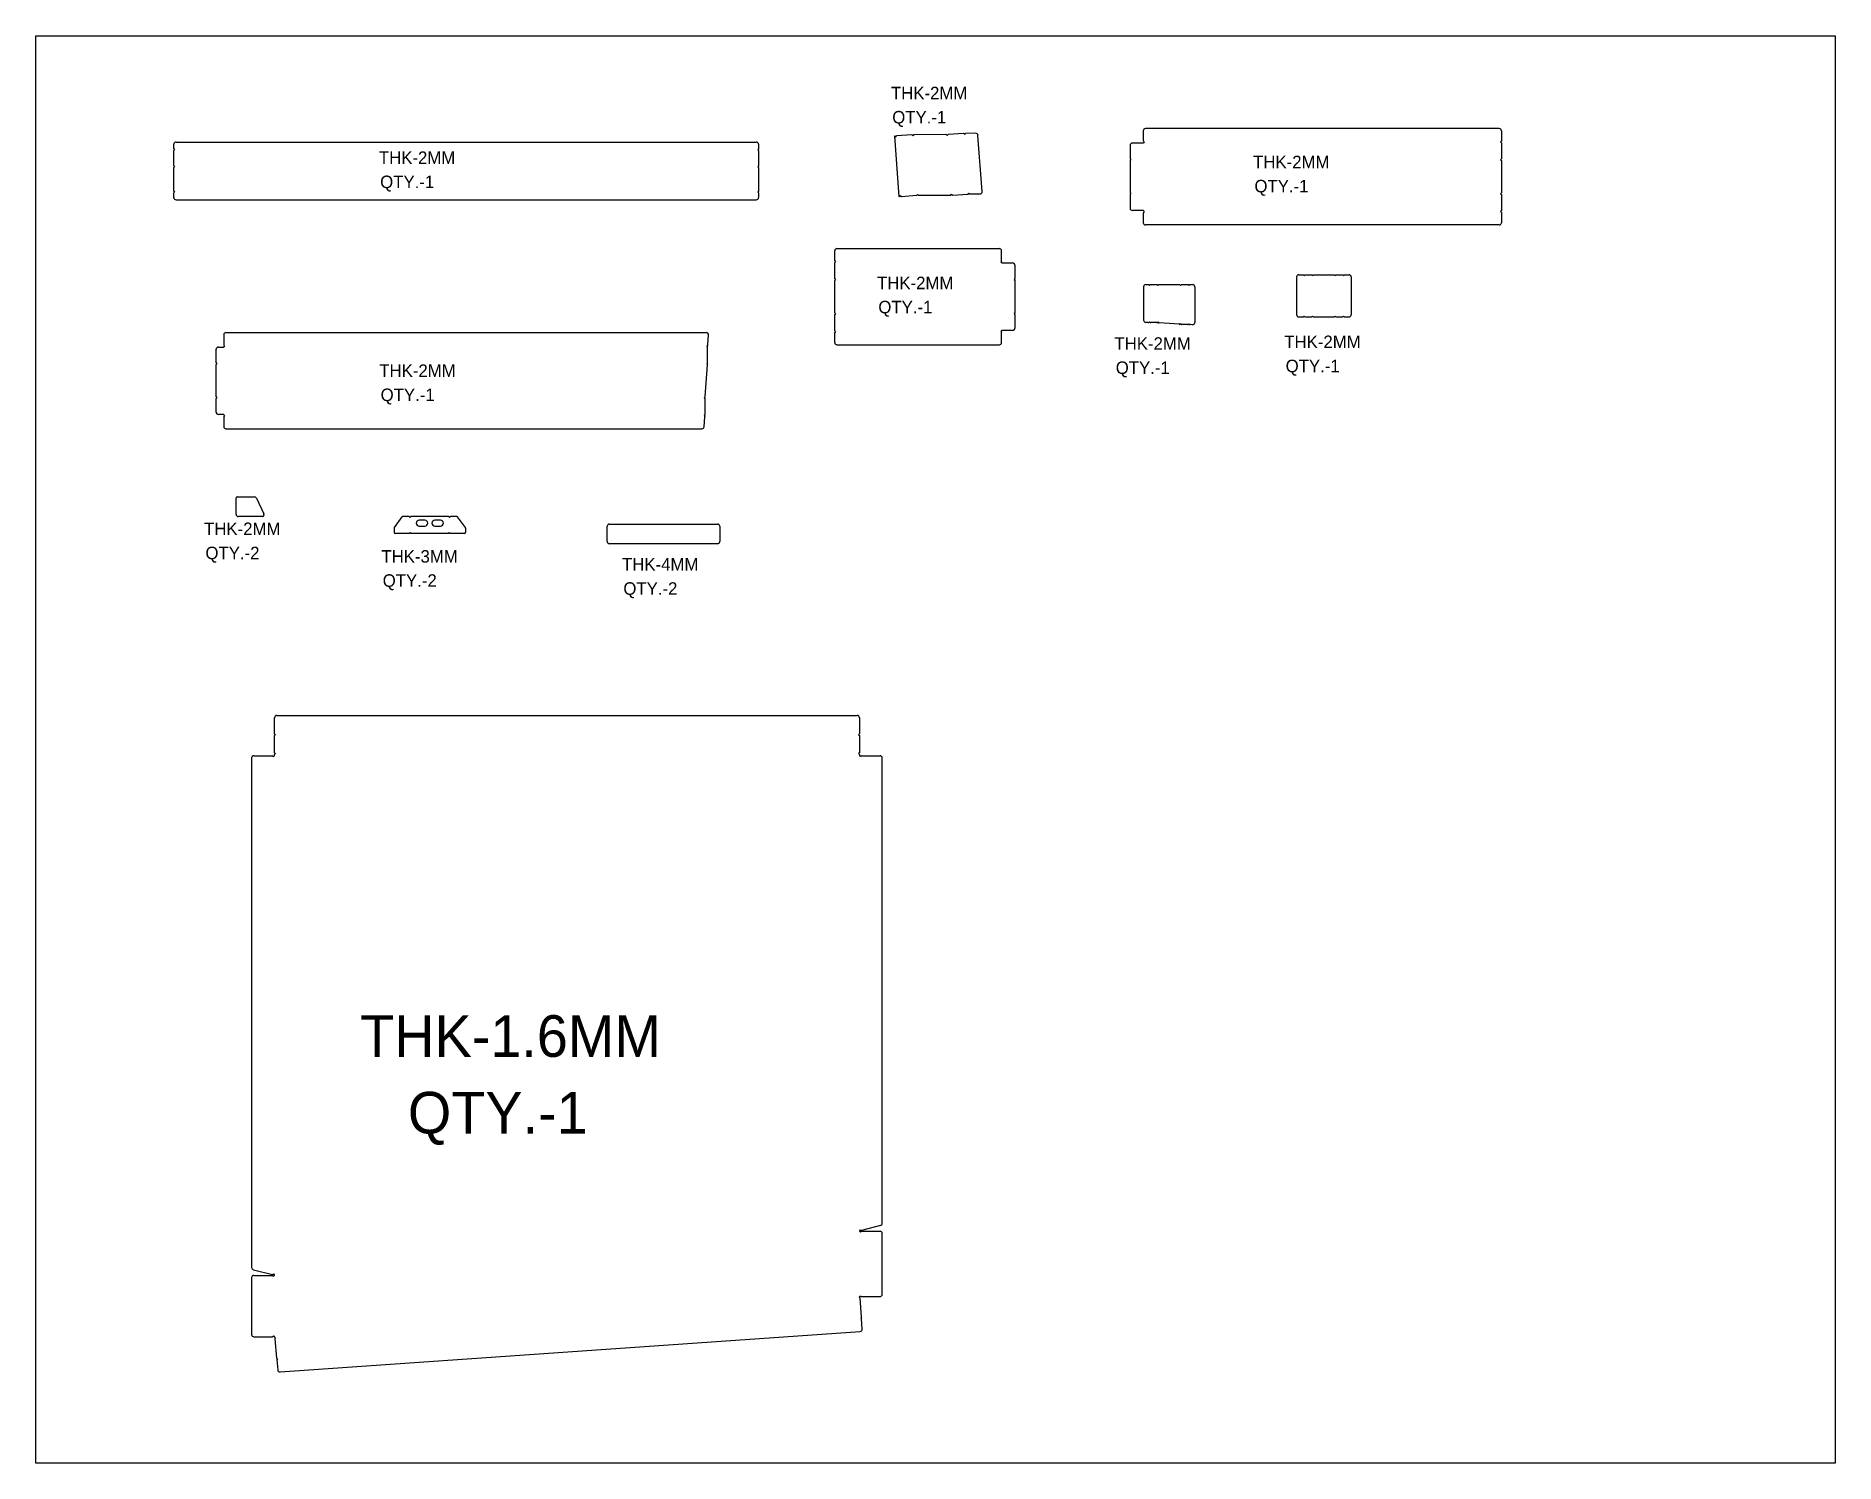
# Model space of a CAD drawing. Header units: millimetres. Extents: x 5242 to 8442, y -1558 to 981.
import ezdxf

# ---------------------------------------------------------------- set-up
doc = ezdxf.new("R2010")
doc.units = ezdxf.units.MM
doc.linetypes.add('CENTERX2', pattern=[20.32, 12.7, -2.54, 2.54, -2.54])

msp = doc.modelspace()

# ---------------------------------------------------------------- linework, layer by layer
at = {"color": 7, "linetype": 'Continuous', "lineweight": 25}
for p, q in [((6769.1, 803.3), (6777, 695.9)), ((6769.1, 803.3), (6769.1, 803.3)), ((6769.7, 803.3), (6769.1, 803.3)), ((6773.4, 803.4), (6772.7, 803.4)), ((6773.4, 803.4), (6772.7, 803.4)), ((6800.1, 805.4), (6773.3, 803.4)), ((6773.3, 803.4), (6773.4, 803.4)), ((6800.1, 805.4), (6773.4, 803.4)), ((6800.8, 805.4), (6800.1, 805.4)), ((6804.5, 805.5), (6803.8, 805.4)), ((6860.6, 805.8), (6804.5, 805.5)), ((6861.3, 805.8), (6860.6, 805.8)), ((6864.9, 805.8), (6864.3, 805.8)), ((6891.7, 807.8), (6865, 805.8)), ((6892.3, 807.9), (6891.7, 807.8)), ((6891.7, 807.8), (6891.7, 807.8)), ((6895.9, 808), (6895.3, 808)), ((6895.9, 808), (6895.3, 808)), ((6913.6, 808.1), (6895.8, 808)), ((6895.8, 808), (6895.8, 808)), ((6925, 704.6), (6917.6, 804.4)), ((7211.6, 812.4), (7211.6, 794.9)), ((7844.6, 816.4), (7215.6, 816.4)), ((7848.6, 812.4), (7848.6, 794.3)), ((5487.3, 780.5), (5487.3, 788.6)), ((5487.3, 750.1), (5487.3, 777.5)), ((5491.3, 792.6), (6523.3, 792.6)), ((6527.3, 788.6), (6527.3, 780.5)), ((6527.3, 777.5), (6527.3, 750.1)), ((7188.2, 786.7), (7188.2, 762.5)), ((7211.7, 790.7), (7192.2, 790.7)), ((7211.7, 794.9), (7211.6, 794.9)), ((7211.7, 794.9), (7211.7, 794.3)), ((7211.7, 791.3), (7211.7, 790.7)), ((7848.6, 791.3), (7848.6, 762.5)), ((5487.3, 705), (5487.3, 747.1)), ((6527.3, 747.1), (6527.3, 705)), ((7188.2, 759.5), (7188.2, 702.1)), ((7848.6, 759.5), (7848.6, 702.1)), ((5487.3, 693.8), (5487.3, 702)), ((5491.3, 689.8), (6523.3, 689.8)), ((6527.3, 702), (6527.3, 693.8)), ((6777, 695.9), (6777.6, 695.9)), ((6780.6, 696), (6781.3, 696)), ((6781.3, 696), (6808, 698)), ((6808, 698), (6808.7, 698)), ((6811.7, 698), (6868.5, 698)), ((6868.5, 698), (6869.2, 698)), ((6872.2, 698.1), (6872.9, 698.1)), ((6872.9, 698.1), (6899.6, 700.1)), ((6872.9, 698.1), (6899.6, 700.1)), ((6899.6, 700.1), (6900.2, 700.1)), ((6903.2, 700.2), (6903.8, 700.3)), ((6903.7, 700.3), (6921, 700.3)), ((6903.8, 700.3), (6921, 700.3)), ((6921, 700.3), (6921.3, 700.3)), ((6921.3, 700.3), (6921.3, 700.3)), ((7188.2, 699.1), (7188.2, 674.9)), ((7848.6, 699.1), (7848.6, 670.2)), ((7211.7, 670.9), (7192.2, 670.9)), ((7211.6, 666.6), (7211.6, 649.1)), ((7211.7, 666.6), (7211.6, 666.6)), ((7211.7, 670.9), (7211.7, 670.3)), ((7211.7, 667.2), (7211.7, 666.6)), ((7844.6, 645.1), (7215.6, 645.1)), ((7848.6, 667.3), (7848.6, 649.1)), ((6662.8, 581), (6662.8, 599.2)), ((6662.8, 549.2), (6662.8, 578)), ((6666.8, 603.2), (6955.7, 603.2)), ((6959.7, 581.7), (6959.7, 599.2)), ((6959.7, 581), (6959.7, 581.7)), ((6959.8, 577.4), (6959.8, 578)), ((6959.8, 577.4), (6979.2, 577.4)), ((6662.8, 488.8), (6662.8, 546.2)), ((6983.2, 573.4), (6983.2, 549.9)), ((6983.3, 549.2), (6983.2, 549.9)), ((6983.8, 545.5), (6983.7, 546.2)), ((6983.8, 489.5), (6983.8, 545.5)), ((7484.3, 552.5), (7484.3, 485.5)), ((7488.3, 556.5), (7496.4, 556.5)), ((7499.4, 556.5), (7511.2, 556.5)), ((7514.2, 556.5), (7551.6, 556.5)), ((7554.6, 556.5), (7566.4, 556.5)), ((7569.4, 556.5), (7577.6, 556.5)), ((7581.6, 552.5), (7581.6, 485.5)), ((7212.2, 535), (7212.2, 475.8)), ((7216.2, 539), (7221.2, 539)), ((7224.2, 539), (7235.9, 539)), ((7238.9, 539), (7276.3, 539)), ((7279.3, 539), (7291, 539)), ((7294, 539), (7299.1, 539)), ((7303.1, 535), (7303.1, 471.5)), ((6662.8, 457), (6662.8, 485.8)), ((6983.2, 485.1), (6983.3, 485.9)), ((6983.2, 485.1), (6983.2, 461.6)), ((6983.7, 488.8), (6983.8, 489.5)), ((7488.3, 481.5), (7496.4, 481.5)), ((7499.4, 481.5), (7511.2, 481.5)), ((7514.2, 481.5), (7551.6, 481.5)), ((7554.6, 481.5), (7566.4, 481.5)), ((7569.4, 481.5), (7577.6, 481.5)), ((5576.1, 449.7), (5576.1, 431.5)), ((5580.1, 453.7), (6434.3, 453.7)), ((6437, 432.2), (6438.3, 449.4)), ((6662.8, 435.9), (6662.8, 454)), ((6959.7, 453.4), (6959.7, 454)), ((6959.7, 435.9), (6959.7, 453.4)), ((6979.2, 457.6), (6959.8, 457.6)), ((6959.8, 457), (6959.8, 457.6)), ((7220.2, 471.5), (7215.9, 471.8)), ((7220.2, 471.5), (7221.2, 471.4)), ((7224.2, 471.3), (7225.2, 471.3)), ((7235.2, 471.3), (7225.2, 471.3)), ((7235.2, 471.3), (7236, 471.2)), ((7238.9, 471), (7239.6, 471)), ((7275.6, 468.3), (7239.6, 471)), ((7275.6, 468.3), (7276.4, 468.2)), ((7279.3, 468.1), (7280, 468)), ((7290, 468), (7280, 468)), ((7290, 468), (7291.1, 468)), ((7294.1, 467.9), (7295.1, 467.8)), ((7298.8, 467.6), (7295.1, 467.8)), ((5562.6, 399.7), (5562.6, 423.9)), ((5566.6, 427.9), (5576.1, 427.9)), ((5576.1, 428.5), (5576.1, 427.9)), ((6436.7, 427.9), (6436.8, 428.5)), ((6436.7, 400.4), (6436.7, 427.9)), ((6436.9, 431.5), (6437, 432.2)), ((6666.8, 431.9), (6955.7, 431.9)), ((5562.6, 339.3), (5562.6, 396.7)), ((6432.3, 340), (6436.6, 396)), ((6436.6, 396), (6436.6, 396.7)), ((6436.7, 399.7), (6436.7, 400.4)), ((5562.6, 312.1), (5562.6, 336.3)), ((6432.2, 335.6), (6432.2, 336.3)), ((6432.2, 308.1), (6432.2, 335.6)), ((6432.3, 339.3), (6432.3, 340)), ((5576.1, 308.1), (5566.6, 308.1)), ((5576.1, 308.1), (5576.1, 307.5)), ((5576.1, 304.5), (5576.1, 286.4)), ((6430.6, 286.1), (6431.9, 303.9)), ((6431.9, 303.9), (6432, 304.5)), ((6432.2, 307.5), (6432.2, 308.1)), ((5580.1, 282.4), (6426.6, 282.4)), ((5600.2, 161.5), (5630.6, 161.5)), ((5598.2, 130.3), (5598.2, 159.5)), ((5634.3, 159.2), (5647.4, 131)), ((5647.7, 129.5), (5647.7, 128.3)), ((5645.7, 126.3), (5602.2, 126.3)), ((5879.2, 105.7), (5879.2, 98.4)), ((5879.6, 106.9), (5893.6, 125.6)), ((5906.2, 96.4), (5881.2, 96.4)), ((5906.2, 126.4), (5895.2, 126.4)), ((5976.3, 126.4), (5909.2, 126.4)), ((5976.3, 96.4), (5909.2, 96.4)), ((5933.9, 119.9), (5923.9, 119.9)), ((5923.9, 109.4), (5933.9, 109.4)), ((5961.7, 119.9), (5951.7, 119.9)), ((5951.7, 109.4), (5961.7, 109.4)), ((5990.3, 126.4), (5979.3, 126.4)), ((6004.3, 96.4), (5979.3, 96.4)), ((6005.9, 106.9), (5991.9, 125.6)), ((6006.3, 105.7), (6006.3, 98.4)), ((6258.2, 81.8), (6258.2, 109)), ((6262.2, 113), (6454.2, 113)), ((6458.2, 109), (6458.2, 81.8)), ((6454.2, 77.8), (6262.2, 77.8)), ((5666.6, -260.3), (5666.6, -231.5)), ((5670.6, -227.5), (6702.6, -227.5)), ((6706.6, -231.5), (6706.6, -260.3)), ((5666.6, -293.8), (5666.6, -263.3)), ((6706.6, -263.3), (6706.6, -293.8)), ((5625.8, -303.2), (5625.8, -1209.7)), ((5629.8, -299.2), (5662.9, -299.2)), ((5665.9, -299.2), (5666.6, -299.2)), ((5666.6, -299.2), (5666.6, -296.8)), ((6706.6, -296.8), (6706.6, -299.2)), ((6706.6, -299.2), (6707.3, -299.2)), ((6710.3, -299.2), (6743.4, -299.2)), ((6747.4, -1131.3), (6747.4, -303.2)), ((6707.4, -1144.4), (6706.6, -1144.6)), ((6706.6, -1144.6), (6706.6, -1145.2)), ((6706.6, -1145.2), (6707.3, -1145.2)), ((6744.4, -1135.2), (6710.3, -1143.7)), ((6710.3, -1145.2), (6743.4, -1145.2)), ((6747.4, -1257.5), (6747.4, -1149.2)), ((5628.8, -1213.6), (5663, -1222.1)), ((5625.8, -1227.7), (5625.8, -1329)), ((5629.8, -1223.7), (5662.9, -1223.7)), ((5665.9, -1222.8), (5666.6, -1223)), ((5665.9, -1223.7), (5666.6, -1223.7)), ((5666.6, -1223.7), (5666.6, -1223)), ((6710.4, -1298), (6708.1, -1263.9)), ((6710.3, -1261.5), (6743.4, -1261.5)), ((6711.9, -1319.1), (6710.6, -1301)), ((5629.8, -1333), (5662.9, -1333)), ((5665.9, -1333), (5666.5, -1333)), ((5666.5, -1333), (5666.6, -1333.8)), ((5666.9, -1336.7), (5670.1, -1370.8)), ((5676.4, -1395.5), (6708.2, -1323.4)), ((5670.4, -1373.8), (5672.2, -1391.9))]:
    msp.add_line(p, q, dxfattribs=at)
for p, q in [((6769.7, 803.3), (6771.3, 801.9)), ((6771.3, 801.9), (6772.7, 803.4)), ((6800.8, 805.4), (6802.4, 803.9)), ((6802.4, 803.9), (6803.8, 805.4)), ((6861.3, 805.8), (6862.9, 804.3)), ((6862.9, 804.3), (6864.3, 805.8)), ((6892.3, 807.9), (6893.9, 806.4)), ((6893.9, 806.4), (6895.3, 808)), ((5487.3, 780.5), (5488.8, 779)), ((5488.8, 779), (5487.3, 777.5)), ((6527.3, 780.5), (6525.8, 779)), ((6525.8, 779), (6527.3, 777.5)), ((7211.7, 794.3), (7213.2, 792.8)), ((7213.2, 792.8), (7211.7, 791.3)), ((7848.6, 794.3), (7847.1, 792.8)), ((7847.1, 792.8), (7848.6, 791.3)), ((5487.3, 750.1), (5488.8, 748.6)), ((5488.8, 748.6), (5487.3, 747.1)), ((6527.3, 750.1), (6525.8, 748.6)), ((6525.8, 748.6), (6527.3, 747.1)), ((7188.2, 762.5), (7189.7, 761)), ((7189.7, 761), (7188.2, 759.5)), ((7848.6, 762.5), (7847.1, 761)), ((7847.1, 761), (7848.6, 759.5)), ((5487.3, 705), (5488.8, 703.5)), ((6527.3, 705), (6525.8, 703.5)), ((5488.8, 703.5), (5487.3, 702)), ((6525.8, 703.5), (6527.3, 702)), ((6777.6, 695.9), (6779, 697.5)), ((6779, 697.5), (6780.6, 696)), ((6808.7, 698), (6810.1, 699.5)), ((6810.1, 699.5), (6811.7, 698)), ((6869.2, 698), (6870.6, 699.6)), ((6870.6, 699.6), (6872.2, 698.1)), ((6900.2, 700.1), (6901.6, 701.7)), ((6901.6, 701.7), (6903.2, 700.2)), ((7188.2, 702.1), (7189.7, 700.6)), ((7189.7, 700.6), (7188.2, 699.1)), ((7848.6, 702.1), (7847.1, 700.6)), ((7847.1, 700.6), (7848.6, 699.1)), ((7211.7, 670.3), (7213.2, 668.8)), ((7213.2, 668.8), (7211.7, 667.2)), ((7848.6, 670.3), (7847.1, 668.8)), ((7847.1, 668.8), (7848.6, 667.3)), ((6662.8, 581), (6664.3, 579.5)), ((6664.3, 579.5), (6662.8, 578)), ((6959.7, 581), (6958.3, 579.5)), ((6958.3, 579.5), (6959.8, 578)), ((6662.8, 549.2), (6664.3, 547.7)), ((6664.3, 547.7), (6662.8, 546.2)), ((6983.3, 549.2), (6982, 547.7)), ((6982, 547.7), (6983.7, 546.2)), ((7496.4, 556.5), (7497.9, 555)), ((7497.9, 555), (7499.4, 556.5)), ((7511.2, 556.5), (7512.7, 555)), ((7512.7, 555), (7514.2, 556.5)), ((7551.6, 556.5), (7553.1, 555)), ((7553.1, 555), (7554.6, 556.5)), ((7566.4, 556.5), (7567.9, 555)), ((7567.9, 555), (7569.4, 556.5)), ((7221.2, 539), (7222.7, 537.5)), ((7222.7, 537.5), (7224.2, 539)), ((7235.9, 539), (7237.4, 537.5)), ((7237.4, 537.5), (7238.9, 539)), ((7276.3, 539), (7277.8, 537.5)), ((7277.8, 537.5), (7279.3, 539)), ((7291, 539), (7292.5, 537.5)), ((7292.5, 537.5), (7294, 539)), ((6662.8, 488.8), (6664.3, 487.3)), ((6664.3, 487.3), (6662.8, 485.8)), ((6983.7, 488.8), (6982, 487.3)), ((6982, 487.3), (6983.3, 485.9)), ((7496.4, 481.5), (7497.9, 483)), ((7497.9, 483), (7499.4, 481.5)), ((7511.2, 481.5), (7512.7, 483)), ((7512.7, 483), (7514.2, 481.5)), ((7551.6, 481.5), (7553.1, 483)), ((7553.1, 483), (7554.6, 481.5)), ((7566.4, 481.5), (7567.9, 483)), ((7567.9, 483), (7569.4, 481.5)), ((6662.8, 457), (6664.3, 455.5)), ((6664.3, 455.5), (6662.8, 454)), ((6959.8, 457), (6958.3, 455.5)), ((6958.3, 455.5), (6959.7, 454)), ((7221.2, 471.4), (7222.7, 472.9)), ((7222.7, 472.9), (7224.2, 471.3)), ((7236, 471.2), (7237.4, 472.6)), ((7237.4, 472.6), (7238.9, 471)), ((7276.4, 468.2), (7277.8, 469.7)), ((7277.8, 469.7), (7279.3, 468.1)), ((7291.1, 468), (7292.5, 469.4)), ((7292.5, 469.4), (7294.1, 467.9)), ((5576.1, 431.5), (5577.6, 430)), ((5577.6, 430), (5576.1, 428.5)), ((6436.9, 431.5), (6435.2, 430)), ((6435.2, 430), (6436.8, 428.5)), ((5562.6, 399.7), (5564.1, 398.2)), ((5564.1, 398.2), (5562.6, 396.7)), ((6436.7, 399.7), (6435.1, 398.2)), ((6435.1, 398.2), (6436.6, 396.7)), ((5562.6, 339.3), (5564.1, 337.8)), ((5564.1, 337.8), (5562.6, 336.3)), ((6432.3, 339.3), (6430.8, 337.8)), ((6430.8, 337.8), (6432.2, 336.3)), ((5576.1, 307.5), (5577.6, 306)), ((5577.6, 306), (5576.1, 304.5)), ((6432.2, 307.5), (6430.6, 306)), ((6430.6, 306), (6432, 304.5)), ((5906.2, 126.4), (5907.7, 124.9)), ((5906.2, 96.4), (5907.7, 97.9)), ((5907.7, 124.9), (5909.2, 126.4)), ((5907.7, 97.9), (5909.2, 96.4)), ((5976.3, 126.4), (5977.8, 124.9)), ((5976.3, 96.4), (5977.8, 97.9)), ((5977.8, 124.9), (5979.3, 126.4)), ((5977.8, 97.9), (5979.3, 96.4)), ((5666.6, -260.3), (5668.1, -261.8)), ((5668.1, -261.8), (5666.6, -263.3)), ((6706.6, -260.3), (6705.1, -261.8)), ((6705.1, -261.8), (6706.6, -263.3)), ((5662.9, -299.2), (5664.4, -300.7)), ((5664.4, -300.7), (5665.9, -299.2)), ((5666.6, -293.8), (5668.1, -295.3)), ((5668.1, -295.3), (5666.6, -296.8)), ((6706.6, -293.8), (6705.1, -295.3)), ((6705.1, -295.3), (6706.6, -296.8)), ((6708.8, -300.7), (6707.3, -299.2)), ((6710.3, -299.2), (6708.8, -300.7)), ((6707.3, -1145.2), (6708.8, -1146.7)), ((6707.4, -1144.4), (6708.8, -1142.5)), ((6708.8, -1142.5), (6710.3, -1143.7)), ((6708.8, -1146.7), (6710.3, -1145.2)), ((5662.9, -1223.7), (5664.4, -1225.2)), ((5663, -1222.1), (5664.4, -1221)), ((5664.4, -1221), (5665.9, -1222.8)), ((5664.4, -1225.2), (5665.9, -1223.7)), ((6707.9, -1261.5), (6706.5, -1262.5)), ((6706.5, -1262.5), (6708.1, -1263.9)), ((6707.9, -1261.5), (6708.8, -1260)), ((6708.8, -1260), (6710.3, -1261.5)), ((6710.4, -1298), (6709, -1299.6)), ((6709, -1299.6), (6710.6, -1301)), ((5662.9, -1333), (5664.4, -1331.5)), ((5664.4, -1331.5), (5665.9, -1333)), ((5666.6, -1333.8), (5668.2, -1335.1)), ((5668.2, -1335.1), (5666.9, -1336.7)), ((5670.1, -1370.8), (5671.8, -1372.2)), ((5671.8, -1372.2), (5670.4, -1373.8))]:
    msp.add_line(p, q)
at = {"color": 7, "linetype": 'CENTERX2'}
for p, q in [((6771.2, 803.4), (6771.2, 803.4)), ((6893.8, 807.9), (6893.8, 807.9))]:
    msp.add_line(p, q, dxfattribs=at)
at = {"color": 1}
msp.add_lwpolyline([(5242.2, 981.3), (8441.9, 981.3), (8441.9, -1557.5), (5242.2, -1557.5)], close=True, dxfattribs=at)
at = {"color": 7, "linetype": 'Continuous', "lineweight": 25}
for centre, radius, start, end in [((6913.7, 804.1), 4, 4.2064, 90.3163), ((7215.6, 812.4), 4, 90, 180), ((7844.6, 812.4), 4, 0, 90), ((5491.3, 788.6), 4, 90, 180), ((6523.3, 788.6), 4, 0, 90), ((7192.2, 786.7), 4, 90, 180), ((6921, 704.3), 4, 270.0047, 4.2084), ((5491.3, 693.8), 4, 180, 270), ((6523.3, 693.8), 4, 270, 0), ((7192.2, 674.9), 4, 180, 270), ((7215.6, 649.1), 4, 180, 270), ((7844.6, 649.1), 4, 270, 0), ((6666.8, 599.2), 4, 90, 180), ((6955.7, 599.2), 4, 0.0088, 90.0081), ((6979.2, 573.4), 4, 0, 90), ((7488.3, 552.5), 4, 90, 180), ((7577.6, 552.5), 4, 0, 90), ((7216.2, 535), 4, 90, 180), ((7299.1, 535), 4, 0, 90), ((7488.3, 485.5), 4, 180, 270), ((7577.6, 485.5), 4, 270, 0), ((5580.1, 449.7), 4, 90, 180), ((6434.3, 449.7), 4, 355.6863, 90), ((6979.2, 461.6), 4, 270, 0), ((7216.2, 475.8), 4, 180, 265.6863), ((7299.1, 471.5), 4, 265.6863, 0), ((5566.6, 423.9), 4, 90, 180), ((6666.8, 435.9), 4, 180, 270), ((6955.7, 435.9), 4, 269.9915, 359.9915), ((5566.6, 312.1), 4, 180, 270), ((5580.1, 286.4), 4, 180, 270), ((6426.6, 286.4), 4, 270, 355.6863), ((5600.2, 159.5), 2, 90, 180), ((5630.6, 157.5), 4, 25, 90), ((5602.2, 130.3), 4, 180, 270), ((5645.7, 128.3), 2, 270, 0), ((5644.1, 129.5), 3.6, 0, 25), ((5881.2, 105.7), 2, 143.1301, 180), ((5881.2, 98.4), 2, 180, 270), ((5895.2, 124.4), 2, 90, 143.1301), ((5923.9, 114.6), 5.25, 90, 270), ((5933.9, 114.6), 5.25, 270, 90), ((5951.7, 114.6), 5.25, 90, 270), ((5961.7, 114.6), 5.25, 270, 90), ((5990.3, 124.4), 2, 36.8699, 90), ((6004.3, 98.4), 2, 270, 0), ((6004.3, 105.7), 2, 0, 36.8699), ((6262.2, 109), 4, 90, 180), ((6454.2, 109), 4, 0, 90), ((6262.2, 81.8), 4, 180, 270), ((6454.2, 81.8), 4, 270, 0), ((5670.6, -231.5), 4, 90, 180), ((6702.6, -231.5), 4, 0, 90), ((5629.8, -303.2), 4, 90, 180), ((6743.4, -303.2), 4, 0, 90), ((6743.4, -1149.2), 4, 0, 90), ((6743.4, -1131.3), 4, 284, 0), ((5629.8, -1209.7), 4, 180, 256), ((5629.8, -1227.7), 4, 90, 180), ((6743.4, -1257.5), 4, 270, 0), ((5629.8, -1329), 4, 180, 270), ((6707.9, -1319.4), 4, 274, 4), ((5676.1, -1391.5), 4, 185.5, 274)]:
    msp.add_arc(centre, radius, start, end, dxfattribs=at)

# ---------------------------------------------------------------- texts
at = {"attachment_point": 1}
for s, width, gutter_width, insert, char_height in [('THK-2MM', 200.513, 111.5, (6762.8, 890.9), 22.3), ('QTY.-1', 200.513, 111.5, (6765.1, 847.9), 22.3), ('THK-2MM', 200.513, 111.5, (5852.1, 775.9), 22.3), ('THK-2MM', 200.513, 111.5, (7406.9, 768.3), 22.3), ('QTY.-1', 200.513, 111.5, (5854.4, 732.9), 22.3), ('QTY.-1', 200.513, 111.5, (7409.3, 725.3), 22.3), ('THK-2MM', 200.513, 111.5, (6738, 553.1), 22.3), ('QTY.-1', 200.513, 111.5, (6740.4, 510.1), 22.3), ('THK-2MM', 200.513, 111.5, (7462.4, 448.3), 22.3), ('THK-2MM', 200.513, 111.5, (7160.3, 445.3), 22.3), ('THK-2MM', 200.513, 111.5, (5852.8, 397), 22.3), ('QTY.-1', 200.513, 111.5, (7162.6, 402.3), 22.3), ('QTY.-1', 200.513, 111.5, (7464.8, 405.3), 22.3), ('QTY.-1', 200.513, 111.5, (5855.2, 354), 22.3), ('THK-2MM', 200.513, 111.5, (5541.2, 115.7), 22.3), ('QTY.-2', 200.513, 111.5, (5543.6, 72.7), 22.3), ('THK-3MM', 200.513, 111.5, (5856.6, 66.6), 22.3), ('THK-4MM', 200.513, 111.5, (6284.5, 52.4), 22.3), ('QTY.-2', 200.513, 111.5, (5858.9, 23.6), 22.3), ('QTY.-2', 200.513, 111.5, (6286.9, 9.4), 22.3), ('THK-1.6MM', 19936.759, 370.9, (5818.9, -760.8), 74.18), ('QTY.-1', 19936.759, 370.9, (5903.7, -897.2), 74.18)]:
    msp.add_mtext_dynamic_manual_height_columns(s, width=width, gutter_width=gutter_width, heights=[0], dxfattribs=dict(at, insert=insert, char_height=char_height))

doc.saveas('drawing.dxf')
